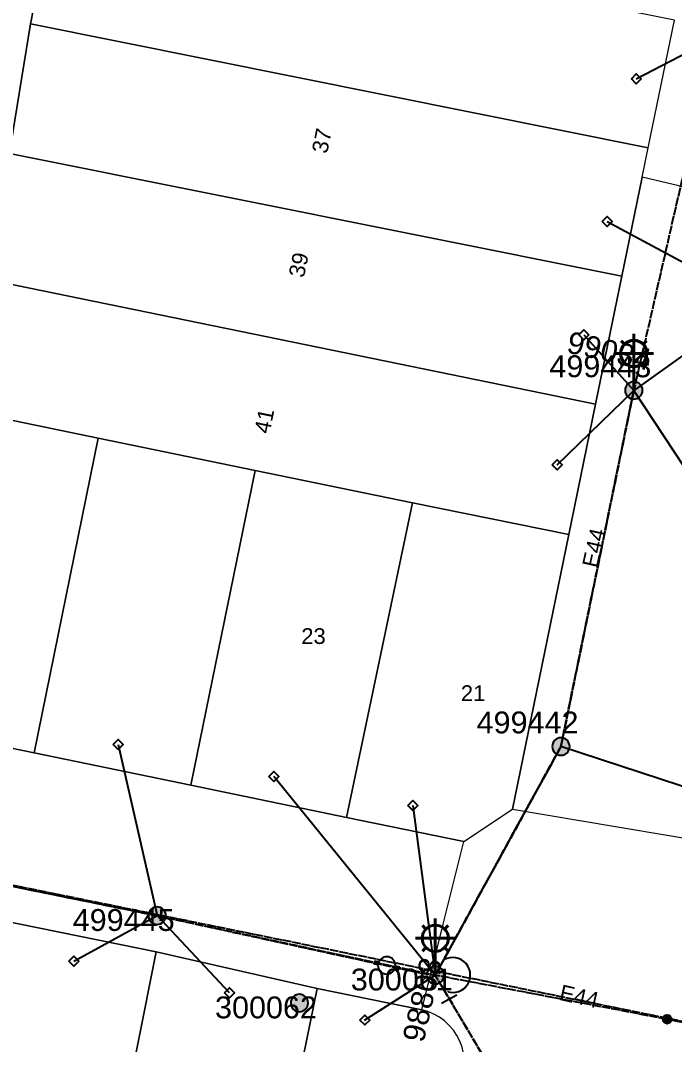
# Model space of a CAD drawing. Header units: metres. Extents: x 291879 to 294448, y 6259965 to 6261176.
# Drawn here: x 293839.3 to 293914, y 6260520.1 to 6260637.2 of the extents above; entities that cross this region are included whole.
import ezdxf
from ezdxf.enums import TextEntityAlignment as Align

# ---------------------------------------------------------------- set-up
doc = ezdxf.new("R2010")
doc.units = ezdxf.units.M
doc.linetypes.add('Cable Exist OH', pattern=[1, 1, 0])
doc.layers.get('0').update_dxf_attribs({"color": 6})
for name, color, linetype, lineweight in [('Cadastre Buildings_SP_EXT', 9, 'Continuous', 5), ('Cadastre Land Parcels_SP_EXT', 9, 'Continuous', 5), ('Cadastre Roads_SP_EXT', 9, 'Continuous', 5)]:
    doc.layers.add(name, color=color, linetype=linetype, lineweight=lineweight)
for name, color, linetype in [('Equip_LV_EXT', 7, 'Continuous'), ('Equip_SP_LV_EXT', 7, 'Continuous'), ('Equip_SP_SL_EXT', 7, 'Continuous'), ('Mains_HV_EXT', 7, 'Continuous'), ('Mains_LV_EXT', 7, 'Continuous'), ('Mains_SL_EXT', 7, 'Continuous'), ('OH_Details_SP_MISC', 7, 'Continuous'), ('Services_SP_EXT', 7, 'Continuous'), ('SupportsOH_SP_TR_HV_LV_SL_EXT', 7, 'Continuous')]:
    doc.layers.add(name, color=color, linetype=linetype)
doc.styles.add('iecARIAL', font='arial.ttf', dxfattribs={"height": 2})
doc.styles.add('POLE_LABEL', font='arial.ttf')
doc.styles.get("Standard").update_dxf_attribs({"font": 'arial.ttf'})

# ---------------------------------------------------------------- blocks, each defined once
blk = doc.blocks.new('LV_OH_LINKS_OPEN_EXT')
for p, q in [((-0.17, 4.97), (-0.17, 5.46)), ((0.17, 4.97), (0.17, 5.46)), ((-0.17, 3), (-0.17, 2.5)), ((0.17, 3), (0.17, 2.5))]:
    blk.add_line(p, q)
blk.add_lwpolyline([(0, 2.99, 1), (0, 4.98, 1)], format="xyb", close=True)
at = {"flags": 9}
for tag, p in [('ACTUAL_STATUS', (0, 0)), ('CONSTRUCTED_VOLTAGE', (0, -0.2)), ('OPERATING_VOLTAGE', (0, -0.6)), ('ORIENTATION', (0, -0.8)), ('OWNED_BY', (0, -1)), ('STATE', (0, -1.2)), ('NO_PHASES', (0, -0.4)), ('SWITCH_TYPE', (0, -1.4)), ('USAGE', (0, -1.6)), ('LEGEND', (0, -1.8)), ('NOTES', (0, -2))]:
    blk.add_attdef(tag, text='', height=0.2, dxfattribs=at).set_placement(p, align=Align.MIDDLE_LEFT)
at = {"flags": 1}
blk.add_attdef('Z', (0, 0), '', height=0.2, dxfattribs=at)
blk = doc.blocks.new('SL_LANTERN_EXT')
at = {"lineweight": 40}
for p, q in [((0, 1.97), (0, 6.47)), ((-1.46, 5.68), (-1.06, 5.28)), ((1.46, 5.68), (1.06, 5.28)), ((-2.25, 4.22), (2.25, 4.22)), ((-1.46, 2.76), (-1.06, 3.16)), ((0, 0), (0, 2.72)), ((1.46, 2.76), (1.06, 3.16))]:
    blk.add_line(p, q, dxfattribs=at)
blk.add_circle((0, 4.22), 1.5, dxfattribs=at)
at = {"style": 'iecARIAL', "flags": 8}
blk.add_attdef('ASSET_NUM', (1.5, 1.5), '', height=2.5, dxfattribs=at)
for tag, p, height, flags in [('CONSTRUCTED_VOLTAGE', (0.98, -0.65), 0.2, 9), ('CONTROL_TYPE', (0.98, -0.85), 0.2, 9), ('LANTERN_PURPOSE', (0.98, -1.05), 0.2, 9), ('LANTERN_TYPE', (0.98, -1.25), 0.2, 9), ('LNUMBER', (2.18, -3.25), 2.5, 8), ('OPERATING_VOLTAGE', (0.98, -1.65), 0.2, 9), ('ORIENTATION', (0.98, -1.85), 0.2, 9), ('OWNED_BY', (0.98, -2.05), 0.2, 9), ('STATE', (0.98, -2.25), 0.2, 9), ('NO_PHASES', (0.98, -1.45), 0.2, 9), ('USAGE', (0.98, -2.45), 0.2, 9), ('CEXIST', (0.98, -2.65), 0.2, 9), ('CNEW', (0.98, -2.85), 0.2, 9), ('CNUMBER', (0.98, -3.05), 0.2, 9), ('CREMOVE', (0.98, -3.25), 0.2, 9), ('CREPLACE', (0.98, -3.45), 0.2, 9), ('LKINGHEIGHT', (0.98, -3.65), 0.2, 9), ('LBRACKET', (0.98, -3.85), 0.2, 9), ('LBRACKETVOCAB', (0.98, -4.05), 0.2, 9), ('LCATEGORY', (0.98, -4.25), 0.2, 9), ('LCHARGE1', (0.98, -4.45), 0.2, 9), ('LCHARGE1PERCENT', (0.98, -4.65), 0.2, 9), ('LCHARGE2', (0.98, -4.85), 0.2, 9), ('LCHARGE2PERCENT', (0.98, -5.05), 0.2, 9), ('LCHARGE3', (0.98, -5.25), 0.2, 9), ('LCHARGE3PERCENT', (0.98, -5.45), 0.2, 9), ('LEXIST', (0.98, -5.65), 0.2, 9), ('LLAMP', (0.98, -5.85), 0.2, 9), ('LLAMPVOCAB', (0.98, -6.05), 0.2, 9), ('LMAST', (0.98, -6.25), 0.2, 9), ('LMASTVOCAB', (0.98, -6.45), 0.2, 9), ('LNEW', (0.98, -6.65), 0.2, 9), ('LANTNUMBER', (0.98, -6.85), 0.2, 9), ('LOUTREACH', (0.98, -7.25), 0.2, 9), ('LOUTREACHVOCAB', (0.98, -7.45), 0.2, 9), ('LRATECODE', (0.98, -7.65), 0.2, 9), ('LREMOVE', (0.98, -7.85), 0.2, 9), ('LREPLACE', (0.98, -8.05), 0.2, 9), ('LTYPE', (0.98, -8.25), 0.2, 9), ('STREETNAME', (0.98, -9.25), 0.2, 9), ('SUBURB', (0.98, -9.45), 0.2, 1), ('LTYPEVOCAB', (0.98, -8.45), 0.2, 9), ('LEGEND', (0.98, -8.65), 0.2, 9), ('LOCATION', (0.98, -8.85), 0.2, 9), ('NOTES', (0.98, -9.05), 0.2, 9)]:
    blk.add_attdef(tag, p, '', height=height, dxfattribs=dict(flags=flags))
blk = doc.blocks.new('CCP_EXT')
at = {"flags": 9}
for tag, p in [('STATE', (0, -1.8)), ('LEGEND', (0, -1.4)), ('LIFE_SUPPORT', (0, -1.6)), ('NOTES', (0, -2))]:
    blk.add_attdef(tag, text='', height=0.2, dxfattribs=at).set_placement(p, align=Align.MIDDLE_LEFT)
blk.add_wipeout([(0, 0.57), (0.57, 0), (0, -0.57), (-0.57, 0)])
blk.add_lwpolyline([(-0.57, 0), (0, 0.57), (0.57, 0), (0, -0.57), (-0.57, 0)])
at = {"flags": 1}
blk.add_attdef('Z', (0, 0), '', height=0.2, dxfattribs=at)
at = {"flags": 9}
for tag, p in [('CCP_TYPE', (0, 0)), ('CONSTRUCTED_VOLTAGE', (0, -0.2)), ('OPERATING_VOLTAGE', (0, -0.6)), ('ORIENTATION', (0, -0.8)), ('OWNED_BY', (0, -1)), ('NO_PHASES', (0, -0.4)), ('USAGE', (0, -1.2))]:
    blk.add_attdef(tag, text='', height=0.2, dxfattribs=at).set_placement(p, align=Align.MIDDLE_LEFT)
blk = doc.blocks.new('POLE_EXT')
blk.add_hatch(color=256).paths.add_polyline_path([(-1, 0, 1), (1, 0, 1)])
blk.add_lwpolyline([(-1, 0, 1), (1, 0, 1)], format="xyb", close=True)
for tag, height, flags, p in [('pNumber', 2.5, 8, (-17.84, 2.07)), ('OWNED_BY', 0.2, 9, (1.35, -0.4)), ('SPECIAL_USE', 0.2, 9, (1.35, -0.8)), ('STATE', 0.2, 9, (1.35, -1)), ('PARENT', 0.2, 9, (1.35, -0.6)), ('USAGE', 0.2, 9, (1.35, -1.2)), ('cLV', 0.2, 9, (1.35, -1.4)), ('hDepth', 0.2, 9, (1.35, -1.6)), ('hDia', 0.2, 9, (1.35, -1.8)), ('cHV', 0.2, 9, (1.35, -2)), ('LBRACKET', 0.2, 9, (1.35, -2.2)), ('LExisting', 0.2, 9, (1.35, -2.4)), ('cLinedev', 0.2, 9, (1.35, -3.4)), ('LANTNUMBER', 0.2, 9, (1.35, -2.6)), ('LOther', 0.2, 9, (1.35, -2.8)), ('LRemove', 0.2, 9, (1.35, -3)), ('LEGEND', 0.2, 9, (1.35, -3.2)), ('LOCATION', 0.2, 9, (1.35, -3.6)), ('pExisting', 0.2, 9, (1.35, -3.8)), ('pFooting', 0.2, 9, (1.35, -4.4)), ('pNew', 0.2, 9, (1.35, -4.6)), ('PFNUMBER', 0.2, 9, (1.35, -4)), ('NEWPFNUMBER', 0.2, 9, (1.35, -4.2)), ('pRelocate', 0.2, 9, (1.35, -5)), ('pRemove', 0.2, 9, (1.35, -5.2)), ('pReplace', 0.2, 9, (1.35, -5.4)), ('pStay', 0.2, 9, (1.35, -5.6)), ('pType', 0.2, 9, (1.35, -5.8)), ('cspan', 0.2, 9, (1.35, -6)), ('STREETNAME', 0.2, 9, (1.35, -6.2)), ('SUBURB', 0.2, 9, (1.35, -6.4)), ('OPERATED_BY', 0.2, 9, (1.36, -7.01)), ('NOTES', 0.2, 9, (1.35, -6.6)), ('MAINTAINED_BY', 0.2, 9, (1.36, -6.81))]:
    blk.add_attdef(tag, text='', height=height, dxfattribs=dict(flags=flags)).set_placement(p, align=Align.MIDDLE_LEFT)
at = {"style": 'POLE_LABEL'}
for tag, height, flags, p in [('ASSET_NUM', 2.5, 8, (2, 2)), ('STRUCTURE_PLANT_NUMBER', 0.2, 9, (1.35, 0.03)), ('STREET_CODE', 0.2, 9, (1.35, -0.2))]:
    blk.add_attdef(tag, text='', height=height, dxfattribs=dict(at, flags=flags)).set_placement(p, align=Align.MIDDLE_LEFT)
at = {"flags": 1}
blk.add_attdef('Z', (1.35, -7.33), '', height=0.2, dxfattribs=at)
blk = doc.blocks.new('End Shackle_EXT')
at = {"flags": 9}
for tag, p in [('OWNED_BY', (0, -1)), ('STATE', (0, -1.2)), ('USAGE', (0, -1.4)), ('NOTES', (0, -1.6))]:
    blk.add_attdef(tag, text='', height=0.2, dxfattribs=at).set_placement(p, align=Align.MIDDLE_LEFT)
blk.add_wipeout([(0, 0.25), (1.81, 0.25), (1.82, -0.25), (0, -0.25)])
blk.add_line((1.81, -1), (1.81, 1))
at = {"flags": 1}
blk.add_attdef('Z', (0, 0), '', height=0.2, dxfattribs=at)
at = {"flags": 9}
for tag, p in [('CONNECTOR_TYPE', (0, 0)), ('CONSTRUCTED_VOLTAGE', (0, -0.2)), ('OPERATING_VOLTAGE', (0, -0.6)), ('ORIENTATION', (0, -0.8)), ('NO_PHASES', (0, -0.4))]:
    blk.add_attdef(tag, text='', height=0.2, dxfattribs=at).set_placement(p, align=Align.MIDDLE_LEFT)
blk = doc.blocks.new('CONNECTOR_NODE_EXT')
h = blk.add_hatch(color=256)
edge = h.paths.add_edge_path()
edge.add_arc((0, 0), 0.5, 0, 360)
blk.add_circle((0, 0), 0.5)
at = {"flags": 1}
blk.add_attdef('Z', (0, 0), '', height=0.2, dxfattribs=at)
at = {"flags": 9}
for tag, p in [('CONNECTOR_TYPE', (0, 0)), ('CONSTRUCTED_VOLTAGE', (0, -0.2)), ('OPERATING_VOLTAGE', (0, -0.6)), ('ORIENTATION', (0, -0.8)), ('SUBTYPE', (0, -1)), ('NO_PHASES', (0, -0.4)), ('USAGE', (0, -1.2)), ('NOTES', (0, -1.4))]:
    blk.add_attdef(tag, text='', height=0.2, dxfattribs=at).set_placement(p, align=Align.MIDDLE_LEFT)

msp = doc.modelspace()

# ---------------------------------------------------------------- linework, layer by layer
at = {"layer": 'Cadastre Land Parcels_SP_EXT', "linetype": 'Continuous'}
for points in [[(293768.05, 6260636.67), (293838.11, 6260622.77), (293840.4, 6260636.84), (293840.54, 6260637.59), (293842.8, 6260651.59), (293843.03, 6260652.82), (293771.72, 6260667.01), (293769.97, 6260651.8), (293768.05, 6260636.67)], [(293911.02, 6260622.67), (293914.02, 6260637.29), (293842.8, 6260651.59), (293840.54, 6260637.59), (293840.4, 6260636.84), (293911.02, 6260622.67)], [(293911.02, 6260622.67), (293840.4, 6260636.84), (293838.11, 6260622.77), (293837.99, 6260622.02), (293908.01, 6260607.97), (293910.33, 6260619.33), (293911.02, 6260622.67)], [(293908.01, 6260607.97), (293837.99, 6260622.02), (293835.64, 6260607.56), (293904.99, 6260593.36), (293908.01, 6260607.97)], [(293904.99, 6260593.36), (293835.64, 6260607.56), (293833.19, 6260592.54), (293848.14, 6260589.44), (293866.08, 6260585.75), (293884.09, 6260582.07), (293901.96, 6260578.43), (293904.99, 6260593.36)], [(293840.81, 6260553.44), (293848.14, 6260589.44), (293833.19, 6260592.54), (293830.39, 6260593.11), (293822.93, 6260557.13), (293840.81, 6260553.44)], [(293884.09, 6260582.07), (293866.08, 6260585.75), (293858.73, 6260549.74), (293876.55, 6260546.07), (293884.09, 6260582.07)], [(293889.95, 6260543.31), (293895.52, 6260547.02), (293901.96, 6260578.43), (293884.09, 6260582.07), (293876.55, 6260546.07), (293889.95, 6260543.31)], [(293854.76, 6260530.7), (293836.96, 6260534.31), (293828.51, 6260491.06), (293846.16, 6260487.44), (293854.76, 6260530.7)], [(293873.17, 6260526.5), (293854.76, 6260530.7), (293846.16, 6260487.44), (293864.42, 6260483.49), (293873.17, 6260526.5)]]:
    msp.add_lwpolyline(points, close=True, dxfattribs=at)
at = {"layer": 'Mains_LV_EXT', "linetype": 'Cable Exist OH'}
for points in [[(293901.05, 6260554.18), (293886.68, 6260528.02)], [(293819.61, 6260541.99), (293854.88, 6260534.83)], [(293854.88, 6260534.83), (293885.01, 6260528.26)], [(293885.01, 6260528.26), (293886.68, 6260528.02)], [(293939.31, 6260517.63), (293913.19, 6260522.97)]]:
    msp.add_lwpolyline(points, dxfattribs=at)
at = {"layer": 'Mains_LV_EXT', "linetype": 'Continuous'}
msp.add_lwpolyline([(293887.7, 6260526.3, 1.737152), (293887.67, 6260529.76)], format="xyb", dxfattribs=at)
at = {"layer": 'Services_SP_EXT'}
for points in [[(293923.51, 6260605.03), (293909.38, 6260594.92)], [(293918.62, 6260580.92), (293909.38, 6260594.92)], [(293919.29, 6260548.19), (293901.05, 6260554.18)]]:
    msp.add_lwpolyline(points, dxfattribs=at)

# ---------------------------------------------------------------- block references
at = {"layer": 'Equip_LV_EXT'}
msp.add_blockref('CONNECTOR_NODE_EXT', (293913.19, 6260522.97), dxfattribs=at)
at = {"layer": 'Equip_SP_LV_EXT', "rotation": 77.29089698655969}
msp.add_blockref('LV_OH_LINKS_OPEN_EXT', (293885.01, 6260528.26), dxfattribs=at)
at = {"layer": 'Equip_SP_SL_EXT'}
ref = msp.add_blockref('SL_LANTERN_EXT', (293909.38, 6260594.92), dxfattribs=at)
ref.add_attrib('ASSET_NUM', '99034', dxfattribs={"layer": '0', "height": 2.5, "rotation": 347.3255, "style": 'iecARIAL'}).set_placement((293910.88, 6260596.42), align=Align.BOTTOM_RIGHT)
ref = msp.add_blockref('SL_LANTERN_EXT', (293886.68, 6260528.02), dxfattribs=at)
ref.add_attrib('ASSET_NUM', '98803', dxfattribs={"layer": '0', "height": 2.5, "rotation": 77.5372, "style": 'iecARIAL'}).set_placement((293888.18, 6260529.52), align=Align.BOTTOM_RIGHT)
at = {"layer": 'Services_SP_EXT'}
for p in [(293850.41, 6260554.41), (293878.63, 6260522.89)]:
    msp.add_blockref('CCP_EXT', p, dxfattribs=at)
at = {"layer": 'SupportsOH_SP_TR_HV_LV_SL_EXT'}
ref = msp.add_blockref('POLE_EXT', (293909.38, 6260594.92), dxfattribs=at)
ref.add_attrib('ASSET_NUM', '499443', dxfattribs={"layer": '0', "height": 2.5, "rotation": 359.9397, "style": 'POLE_LABEL'}).set_placement((293911.38, 6260595.67), align=Align.BOTTOM_RIGHT)
ref = msp.add_blockref('POLE_EXT', (293901.05, 6260554.18), dxfattribs=at)
ref.add_attrib('ASSET_NUM', '499442', dxfattribs={"layer": '0', "height": 2.5, "style": 'POLE_LABEL'}).set_placement((293903.06, 6260554.93), align=Align.BOTTOM_RIGHT)
ref = msp.add_blockref('POLE_EXT', (293854.88, 6260534.83), dxfattribs=at)
ref.add_attrib('ASSET_NUM', '499445', dxfattribs={"layer": '0', "height": 2.5, "style": 'POLE_LABEL'}).set_placement((293856.88, 6260535.58), align=Align.TOP_RIGHT)

# ---------------------------------------------------------------- texts
at = {"layer": 'Cadastre Land Parcels_SP_EXT'}
for s, rotation, p in [('37', 78.4166, (293874.31, 6260621.93)), ('39', 78.3537, (293871.66, 6260607.73)), ('41', 78.52, (293867.73, 6260589.88))]:
    msp.add_text(s, height=1.8, rotation=rotation, dxfattribs=at).set_placement(p)
for s, p in [('23', (293871.36, 6260565.91)), ('21', (293889.61, 6260559.38))]:
    msp.add_text(s, height=1.8, dxfattribs=at).set_placement(p)
at = {"layer": 'Mains_LV_EXT'}
for rotation, p in [(77.3724, (293905.21, 6260574.53)), (347.3356, (293900.76, 6260525.21))]:
    msp.add_text('E44', height=1.8, rotation=rotation, dxfattribs=at).set_placement(p)

# ---------------------------------------------------------------- next in the draw order: linework, layer by layer
at = {"layer": 'Cadastre Buildings_SP_EXT', "linetype": 'Continuous'}
for points in [[(293866.08, 6260585.75), (293848.14, 6260589.44), (293840.81, 6260553.44), (293858.73, 6260549.74), (293866.08, 6260585.75)], [(293885.15, 6260524.06), (293873.17, 6260526.5), (293864.42, 6260483.49), (293882.36, 6260479.83), (293887.5, 6260505.05), (293889.9, 6260516.87), (293890, 6260517.62), (293889.99, 6260518.35), (293889.91, 6260519.07), (293889.74, 6260519.78), (293889.48, 6260520.47), (293889.15, 6260521.12), (293888.75, 6260521.73), (293888.28, 6260522.28), (293887.74, 6260522.78), (293887.15, 6260523.21), (293886.52, 6260523.57), (293885.85, 6260523.86), (293885.15, 6260524.06)]]:
    msp.add_lwpolyline(points, close=True, dxfattribs=at)
at = {"layer": 'OH_Details_SP_MISC', "color": 7, "linetype": 'Continuous', "flags": 128}
msp.add_lwpolyline([(293741.84, 6260555.92), (293779.19, 6260550.18), (293819.61, 6260541.99), (293854.88, 6260534.83)], dxfattribs=at)
at = {"layer": 'Services_SP_EXT'}
for points in [[(293850.41, 6260554.41), (293854.88, 6260534.83)], [(293878.6, 6260522.87), (293886.68, 6260528.02)]]:
    msp.add_lwpolyline(points, dxfattribs=at)

# ---------------------------------------------------------------- next in the draw order: block references
for p in [(293909.67, 6260630.56), (293906.33, 6260614.24), (293903.67, 6260601.29), (293900.61, 6260586.41), (293868.22, 6260550.75), (293884.12, 6260547.44), (293845.35, 6260529.61), (293863.14, 6260526)]:
    msp.add_blockref('CCP_EXT', p, dxfattribs=at)

# ---------------------------------------------------------------- next in the draw order: linework, layer by layer
at = {"layer": 'Cadastre Roads_SP_EXT', "linetype": 'Continuous'}
msp.add_lwpolyline([(293930.89, 6260614.45), (293922.26, 6260616.5), (293910.33, 6260619.33), (293908.01, 6260607.97), (293904.99, 6260593.36), (293901.96, 6260578.43), (293895.52, 6260547.02), (293907.27, 6260545.03), (293913.64, 6260543.96), (293915.71, 6260543.61), (293917.4, 6260554.61), (293920.67, 6260570.78), (293923.84, 6260586.39), (293926.92, 6260601.58), (293928.57, 6260609.79), (293928.65, 6260610.53), (293928.81, 6260611.24), (293929.05, 6260611.94), (293929.36, 6260612.61), (293929.75, 6260613.23), (293930.21, 6260613.81), (293930.74, 6260614.33), (293930.89, 6260614.45)], close=True, dxfattribs=at)
msp.add_lwpolyline([(293764.43, 6260549.75), (293764.42, 6260549.05), (293780.42, 6260545.8), (293803.72, 6260541.07), (293820.39, 6260537.68), (293836.96, 6260534.31), (293854.76, 6260530.7), (293873.17, 6260526.5), (293885.15, 6260524.06), (293887.59, 6260533.85), (293889.95, 6260543.31), (293876.55, 6260546.07), (293858.73, 6260549.74), (293840.81, 6260553.44), (293822.93, 6260557.13), (293808.05, 6260560.19), (293792.91, 6260563.31), (293764.61, 6260569.15)], dxfattribs=at)
at = {"layer": 'Mains_LV_EXT', "linetype": 'Cable Exist OH'}
for points in [[(293918.59, 6260635.21), (293909.38, 6260594.92)], [(293909.38, 6260594.92), (293901.05, 6260554.18)]]:
    msp.add_lwpolyline(points, dxfattribs=at)
at = {"layer": 'Mains_SL_EXT', "linetype": 'Cable Exist OH'}
for points in [[(293886.68, 6260528.02), (293901.05, 6260554.18), (293909.38, 6260594.92)], [(293819.61, 6260541.99), (293854.88, 6260534.83), (293886.68, 6260528.02)]]:
    msp.add_lwpolyline(points, dxfattribs=at)
at = {"layer": 'Services_SP_EXT'}
for points in [[(293909.67, 6260630.56), (293918.59, 6260635.21)], [(293906.33, 6260614.24), (293923.51, 6260605.03)], [(293903.67, 6260601.29), (293909.38, 6260594.92)], [(293900.61, 6260586.41), (293909.38, 6260594.92)], [(293886.68, 6260528.02), (293868.22, 6260550.75)], [(293884.12, 6260547.44), (293886.68, 6260528.02)], [(293845.35, 6260529.61), (293854.88, 6260534.83)], [(293863.14, 6260526), (293854.88, 6260534.83)]]:
    msp.add_lwpolyline(points, dxfattribs=at)

# ---------------------------------------------------------------- next in the draw order: block references
at = {"layer": 'SupportsOH_SP_TR_HV_LV_SL_EXT'}
ref = msp.add_blockref('POLE_EXT', (293871.15, 6260524.83), dxfattribs=at)
ref.add_attrib('ASSET_NUM', '300062', dxfattribs={"layer": '0', "height": 2.5, "style": 'POLE_LABEL'}).set_placement((293873.15, 6260525.58), align=Align.TOP_RIGHT)

# ---------------------------------------------------------------- next in the draw order: block references
at = {"layer": 'Mains_SL_EXT', "rotation": 298.8073798515617}
msp.add_blockref('End Shackle_EXT', (293887.38, 6260526.89), dxfattribs=at)

# ---------------------------------------------------------------- next in the draw order: linework, layer by layer
at = {"layer": 'Mains_HV_EXT', "linetype": 'Cable Exist OH'}
msp.add_lwpolyline([(294033.01, 6260498.71), (293782.15, 6260549.73)], dxfattribs=at)
at = {"layer": 'Mains_LV_EXT', "linetype": 'Cable Exist OH'}
for points in [[(293913.19, 6260522.97), (293886.68, 6260528.02)], [(293889.35, 6260494.6), (293893.74, 6260516.1), (293886.68, 6260528.02)]]:
    msp.add_lwpolyline(points, dxfattribs=at)
at = {"layer": 'Mains_SL_EXT', "linetype": 'Cable Exist OH'}
msp.add_lwpolyline([(293893.74, 6260516.1), (293887.38, 6260526.89)], dxfattribs=at)

# ---------------------------------------------------------------- next in the draw order: block references
at = {"layer": 'SupportsOH_SP_TR_HV_LV_SL_EXT'}
ref = msp.add_blockref('POLE_EXT', (293886.68, 6260528.02), dxfattribs=at)
ref.add_attrib('ASSET_NUM', '300061', dxfattribs={"layer": '0', "height": 2.5, "style": 'POLE_LABEL'}).set_placement((293888.68, 6260528.77), align=Align.TOP_RIGHT)

doc.saveas('drawing.dxf')
